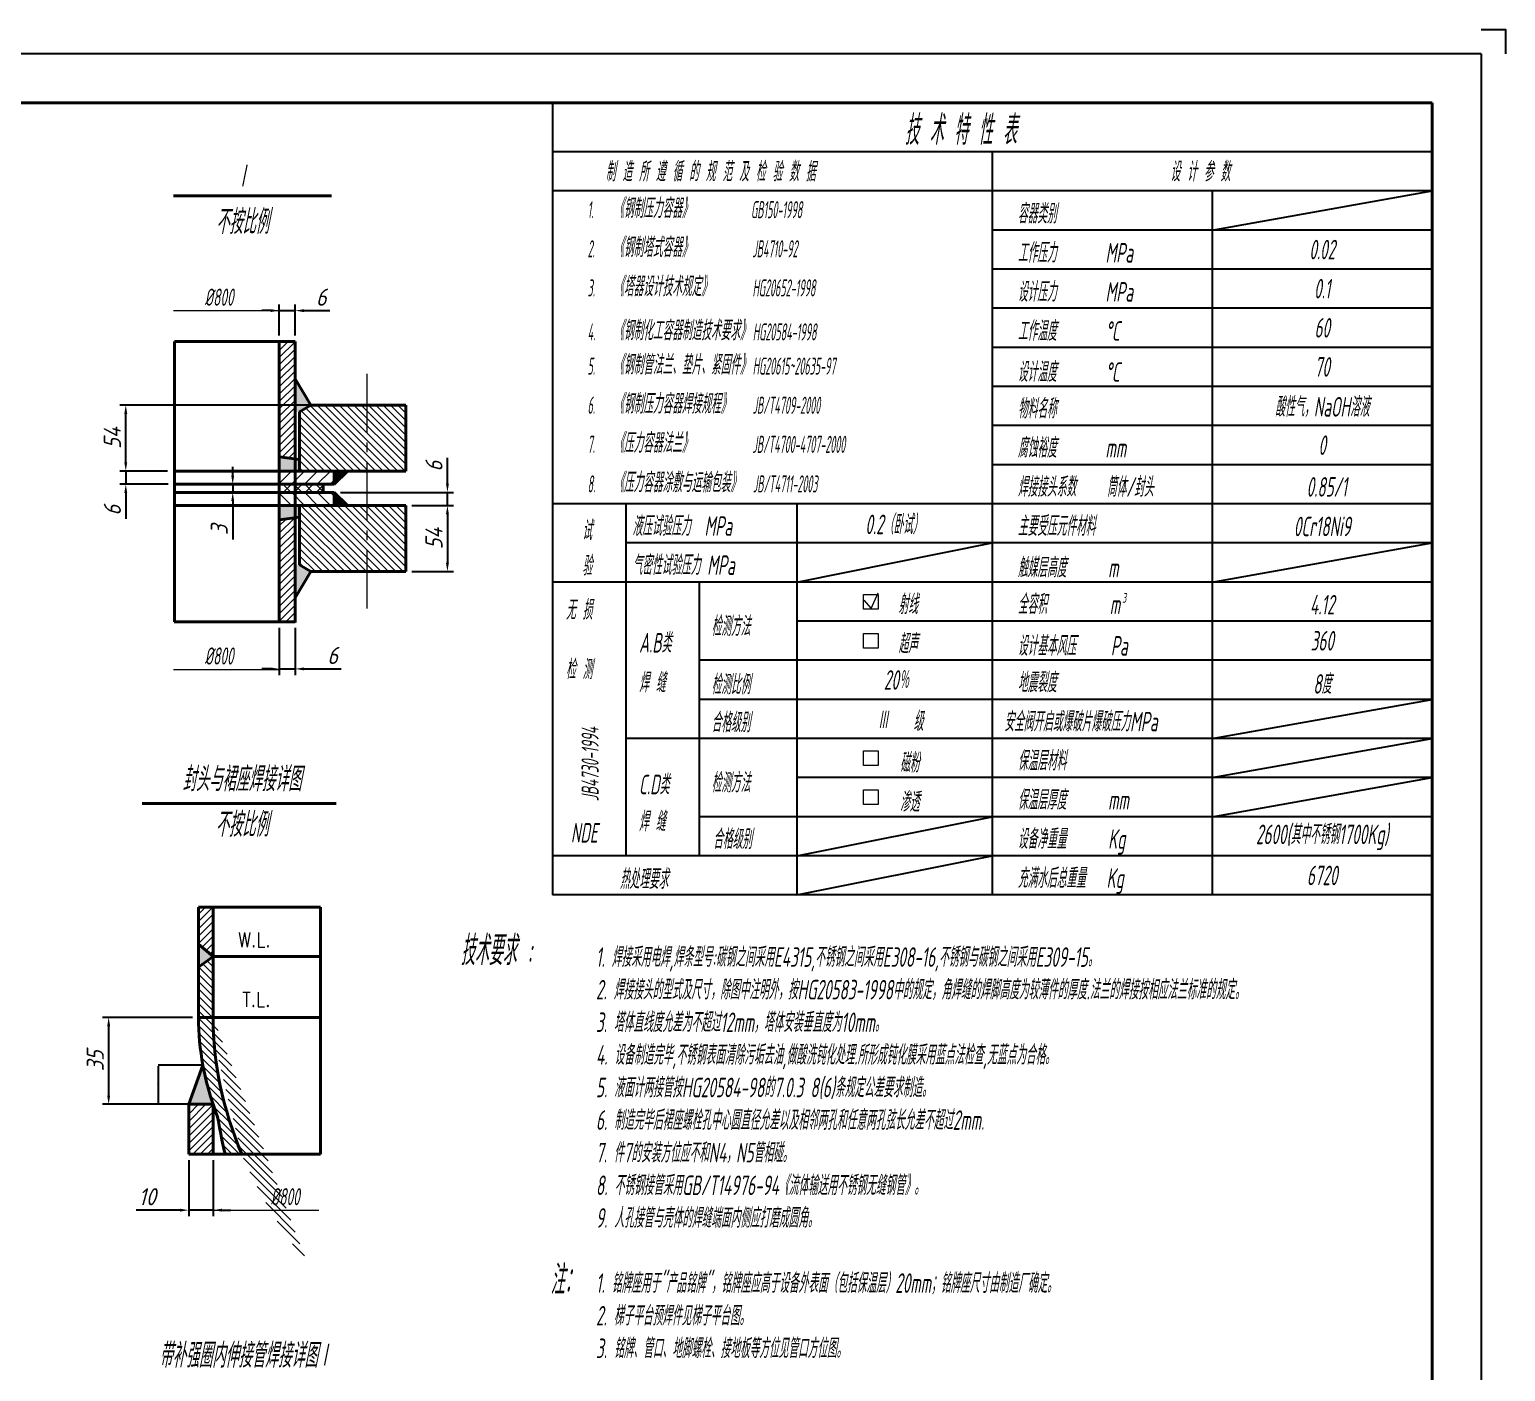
# Model space of a CAD drawing. Header units: millimetres. Extents: x 544 to 9604, y 545 to 13245.
# Drawn here: x 5074 to 9604, y 9129 to 13245 of the extents above; entities that cross this region are included whole.
import ezdxf
from ezdxf.enums import TextEntityAlignment as Align

# ---------------------------------------------------------------- set-up
doc = ezdxf.new("R2010")
doc.units = ezdxf.units.MM
doc.header["$LTSCALE"] = 15
doc.header["$PDMODE"] = 3
doc.header["$PDSIZE"] = 5
doc.linetypes.add('CENTER3', pattern=[18, 12, -2, 2, -2])
for name, color, linetype, lineweight in [('中心线', 1, 'CENTER3', 13), ('文字', 2, 'Continuous', 13), ('标注线', 3, 'Continuous', 13), ('细实线', 4, 'Continuous', 13), ('轮廓线', 7, 'Continuous', 40)]:
    doc.layers.add(name, color=color, linetype=linetype, lineweight=lineweight)
doc.styles.add('HZ2', font='gbeitc.shx', dxfattribs={"width": 0.66, "bigfont": 'gbcbig.shx'})
doc.styles.add('SBHZ', font='ROMANS.shx', dxfattribs={"width": 0.66, "bigfont": 'SBTXT.shx'})
doc.styles.add('工程字', font='gbeitc.shx', dxfattribs={"bigfont": 'gbcbig.shx'})
doc.dimstyles.new('15', dxfattribs={"dimtxt": 3.5, "dimasz": 3, "dimexe": 1, "dimexo": 0, "dimgap": 1, "dimtad": 1, "dimdec": 0, "dimlfac": 15, "dimdsep": 46, "dimtxsty": 'HZ2', "dimcen": 0, "dimadec": 0, "dimazin": 0, "dimtfac": 1, "dimtdec": 0, "dimtmove": 0, "dimatfit": 3, "dimfxl": 0, "dimarcsym": 0})
doc.dimstyles.new('工程标注', dxfattribs={"dimscale": 15, "dimtxt": 3.5, "dimasz": 1.8, "dimexe": 1.25, "dimexo": 1.25, "dimgap": 1, "dimtad": 1, "dimdsep": 46, "dimtxsty": '工程字', "dimcen": 2.5, "dimadec": 0, "dimazin": 0, "dimtfac": 1, "dimtmove": 0, "dimatfit": 3, "dimfxl": 0, "dimarcsym": 0})

# ---------------------------------------------------------------- blocks, each defined once
blk = doc.blocks.new('*D140')
at = {"layer": 'Defpoints', "color": 0}
for p in [(5316.7, 10214.7), (5592.4, 10214.7), (5562.4, 9948.3)]:
    blk.add_point(p, dxfattribs=at)
at = {"layer": '标注线', "color": 0, "lineweight": -2}
for p, q in [((5573.6, 10214.7), (5298, 10214.7)), ((5316.7, 9975.3), (5316.7, 10187.7)), ((5543.6, 9948.3), (5298, 9948.3))]:
    blk.add_line(p, q, dxfattribs=at)
at = {"layer": '标注线', "color": 0}
for points in [[(5312.2, 10187.7), (5321.2, 10187.7), (5316.7, 10214.7)], [(5312.2, 9975.3), (5321.2, 9975.3), (5316.7, 9948.3)]]:
    blk.add_solid(points, dxfattribs=at)
at = {"layer": '标注线', "color": 0, "insert": (5275.5, 10081.5), "char_height": 52.5, "attachment_point": 5, "rotation": 90, "style": '工程字'}
blk.add_mtext('35', dxfattribs=at)
blk = doc.blocks.new('*D141')
at = {"layer": 'Defpoints', "color": 0}
for p in [(5562.4, 9795.4), (5637.4, 9795.4), (5637.4, 9623.6)]:
    blk.add_point(p, dxfattribs=at)
at = {"layer": '标注线', "color": 0, "lineweight": -2}
for p, q in [((5562.4, 9776.7), (5562.4, 9604.8)), ((5637.4, 9776.7), (5637.4, 9604.8)), ((5535.4, 9623.6), (5401.2, 9623.6)), ((5637.4, 9623.6), (5562.4, 9623.6)), ((5664.4, 9623.6), (5691.4, 9623.6))]:
    blk.add_line(p, q, dxfattribs=at)
at = {"layer": '标注线', "color": 0}
for points in [[(5535.4, 9628.1), (5535.4, 9619.1), (5562.4, 9623.6)], [(5664.4, 9628.1), (5664.4, 9619.1), (5637.4, 9623.6)]]:
    blk.add_solid(points, dxfattribs=at)
at = {"layer": '标注线', "color": 0, "insert": (5434.8, 9664.8), "char_height": 52.5, "attachment_point": 5, "style": '工程字'}
blk.add_mtext('10', dxfattribs=at)
blk = doc.blocks.new('*D142')
at = {"layer": 'Defpoints', "color": 0}
for p in [(5469.8, 10068.3), (5605.9, 10068.3), (5562.4, 9948.3)]:
    blk.add_point(p, dxfattribs=at)
at = {"layer": '轮廓线', "color": 0, "lineweight": -2}
for p, q in [((5605.9, 10068.3), (5468.8, 10068.3)), ((5469.8, 9951.3), (5469.8, 10065.3)), ((5562.4, 9948.3), (5468.8, 9948.3))]:
    blk.add_line(p, q, dxfattribs=at)
at = {"layer": '轮廓线', "color": 0}
for points in [[(5469.3, 10065.3), (5470.3, 10065.3), (5469.8, 10068.3)], [(5469.3, 9951.3), (5470.3, 9951.3), (5469.8, 9948.3)]]:
    blk.add_solid(points, dxfattribs=at)
at = {"layer": '轮廓线', "color": 0, "insert": (5467.1, 10008.3), "char_height": 3.5, "attachment_point": 5, "rotation": 90, "style": 'HZ2'}
blk.add_mtext('16', dxfattribs=at)
blk = doc.blocks.new('*D144')
at = {"layer": 'Defpoints', "color": 0}
for p in [(5889.1, 12383.1), (5840.4, 12288.5), (5889.1, 12288.5)]:
    blk.add_point(p, dxfattribs=at)
at = {"layer": '标注线', "color": 0, "lineweight": -2}
for p, q in [((5813.4, 12383.1), (5786.4, 12383.1)), ((5840.4, 12307.2), (5840.4, 12401.9)), ((5840.4, 12383.1), (5889.1, 12383.1)), ((5889.1, 12307.2), (5889.1, 12401.9)), ((5916.1, 12383.1), (5995, 12383.1))]:
    blk.add_line(p, q, dxfattribs=at)
at = {"layer": '标注线', "color": 0}
for points in [[(5813.4, 12387.6), (5813.4, 12378.6), (5840.4, 12383.1)], [(5916.1, 12387.6), (5916.1, 12378.6), (5889.1, 12383.1)]]:
    blk.add_solid(points, dxfattribs=at)
at = {"layer": '标注线', "color": 0, "insert": (5969, 12424.4), "char_height": 52.5, "attachment_point": 5, "style": '工程字'}
blk.add_mtext('6', dxfattribs=at)
blk = doc.blocks.new('*D145')
at = {"layer": 'Defpoints', "color": 0}
for p in [(5840.4, 11428.5), (5889.1, 11428.5), (5889.1, 11283.9)]:
    blk.add_point(p, dxfattribs=at)
at = {"layer": '标注线', "color": 0, "lineweight": -2}
for p, q in [((5840.4, 11409.8), (5840.4, 11265.2)), ((5889.1, 11409.8), (5889.1, 11265.2)), ((5813.4, 11283.9), (5786.4, 11283.9)), ((5840.4, 11283.9), (5889.1, 11283.9)), ((5916.1, 11283.9), (6029.8, 11283.9))]:
    blk.add_line(p, q, dxfattribs=at)
at = {"layer": '标注线', "color": 0}
for points in [[(5813.4, 11288.4), (5813.4, 11279.4), (5840.4, 11283.9)], [(5916.1, 11288.4), (5916.1, 11279.4), (5889.1, 11283.9)]]:
    blk.add_solid(points, dxfattribs=at)
at = {"layer": '标注线', "color": 0, "insert": (6003.9, 11325.2), "char_height": 52.5, "attachment_point": 5, "style": '工程字'}
blk.add_mtext('6', dxfattribs=at)
blk = doc.blocks.new('*D94')
at = {"layer": 'Defpoints', "color": 0}
for p in [(5369.2, 12093.3), (5967.2, 12093.3), (5515.7, 11890.8)]:
    blk.add_point(p, dxfattribs=at)
at = {"layer": '标注线', "color": 0, "lineweight": -2}
for p, q in [((5948.4, 12093.3), (5350.5, 12093.3)), ((5369.2, 11917.8), (5369.2, 12066.3)), ((5497, 11890.8), (5350.5, 11890.8))]:
    blk.add_line(p, q, dxfattribs=at)
at = {"layer": '标注线', "color": 0}
for points in [[(5364.7, 12066.3), (5373.7, 12066.3), (5369.2, 12093.3)], [(5364.7, 11917.8), (5373.7, 11917.8), (5369.2, 11890.8)]]:
    blk.add_solid(points, dxfattribs=at)
at = {"layer": '标注线', "color": 0, "insert": (5328, 11992.1), "char_height": 52.5, "attachment_point": 5, "rotation": 90, "style": '工程字'}
blk.add_mtext('54', dxfattribs=at)
blk = doc.blocks.new('*D146')
at = {"layer": 'Defpoints', "color": 0}
for p in [(5371.8, 11890.8), (5369.2, 11850.3), (5518.3, 11850.3)]:
    blk.add_point(p, dxfattribs=at)
at = {"layer": '标注线', "color": 0, "lineweight": -2}
for p, q in [((5369.2, 11917.8), (5369.2, 11944.8)), ((5353.1, 11890.8), (5350.5, 11890.8)), ((5369.2, 11890.8), (5369.2, 11850.3)), ((5499.6, 11850.3), (5350.5, 11850.3)), ((5369.2, 11823.3), (5369.2, 11744.5))]:
    blk.add_line(p, q, dxfattribs=at)
at = {"layer": '标注线', "color": 0}
for points in [[(5364.7, 11917.8), (5373.7, 11917.8), (5369.2, 11890.8)], [(5364.7, 11823.3), (5373.7, 11823.3), (5369.2, 11850.3)]]:
    blk.add_solid(points, dxfattribs=at)
at = {"layer": '标注线', "color": 0, "insert": (5328, 11770.4), "char_height": 52.5, "attachment_point": 5, "rotation": 90, "style": '工程字'}
blk.add_mtext('6', dxfattribs=at)
blk = doc.blocks.new('*D95')
at = {"layer": 'Defpoints', "color": 0}
for p in [(5697.4, 11850.3), (5782.2, 11850.3), (5782.2, 11825.6)]:
    blk.add_point(p, dxfattribs=at)
at = {"layer": '标注线', "color": 0, "lineweight": -2}
for p, q in [((5697.4, 11877.3), (5697.4, 11904.3)), ((5763.4, 11850.3), (5678.6, 11850.3)), ((5763.4, 11825.6), (5678.6, 11825.6)), ((5697.4, 11850.3), (5697.4, 11825.6)), ((5697.4, 11798.6), (5697.4, 11681.4))]:
    blk.add_line(p, q, dxfattribs=at)
at = {"layer": '标注线', "color": 0}
for points in [[(5692.9, 11877.3), (5701.9, 11877.3), (5697.4, 11850.3)], [(5692.9, 11798.6), (5701.9, 11798.6), (5697.4, 11825.6)]]:
    blk.add_solid(points, dxfattribs=at)
at = {"layer": '标注线', "color": 0, "insert": (5656.1, 11710.1), "char_height": 52.5, "attachment_point": 5, "rotation": 90, "style": '工程字'}
blk.add_mtext('3', dxfattribs=at)
blk = doc.blocks.new('*D147')
at = {"layer": 'Defpoints', "color": 0}
for p in [(6228.5, 11785.1), (6228.5, 11582.6), (6356.4, 11582.6)]:
    blk.add_point(p, dxfattribs=at)
at = {"layer": '标注线', "color": 0, "lineweight": -2}
for p, q in [((6247.3, 11785.1), (6375.1, 11785.1)), ((6356.4, 11758.1), (6356.4, 11609.6)), ((6247.3, 11582.6), (6375.1, 11582.6))]:
    blk.add_line(p, q, dxfattribs=at)
at = {"layer": '标注线', "color": 0}
for points in [[(6351.9, 11758.1), (6360.9, 11758.1), (6356.4, 11785.1)], [(6351.9, 11609.6), (6360.9, 11609.6), (6356.4, 11582.6)]]:
    blk.add_solid(points, dxfattribs=at)
at = {"layer": '标注线', "color": 0, "insert": (6315.1, 11683.8), "char_height": 52.5, "attachment_point": 5, "rotation": 90, "style": '工程字'}
blk.add_mtext('54', dxfattribs=at)
blk = doc.blocks.new('*D148')
at = {"layer": 'Defpoints', "color": 0}
for p in [(6009.2, 11825.6), (6356.4, 11825.6), (6228.5, 11785.1)]:
    blk.add_point(p, dxfattribs=at)
at = {"layer": '标注线', "color": 0, "lineweight": -2}
for p, q in [((6356.4, 11852.6), (6356.4, 11931.5)), ((6027.9, 11825.6), (6375.1, 11825.6)), ((6356.4, 11785.1), (6356.4, 11825.6)), ((6247.3, 11785.1), (6375.1, 11785.1)), ((6356.4, 11758.1), (6356.4, 11731.1))]:
    blk.add_line(p, q, dxfattribs=at)
at = {"layer": '标注线', "color": 0}
for points in [[(6351.9, 11852.6), (6360.9, 11852.6), (6356.4, 11825.6)], [(6351.9, 11758.1), (6360.9, 11758.1), (6356.4, 11785.1)]]:
    blk.add_solid(points, dxfattribs=at)
at = {"layer": '标注线', "color": 0, "insert": (6315.1, 11905.5), "char_height": 52.5, "attachment_point": 5, "rotation": 90, "style": '工程字'}
blk.add_mtext('6', dxfattribs=at)

msp = doc.modelspace()

# ---------------------------------------------------------------- hatches: boundary and pattern name
at = {"layer": '细实线'}
h = msp.add_hatch(dxfattribs=at)
h.set_pattern_fill('ANSI31', color=256, scale=5, style=0)
h.paths.add_polyline_path([(5889.083, 11747.78), (5840.405, 11741.811), (5840.405, 11428.503), (5889.083, 11428.503)])
h.paths.add_polyline_path([(5889.083, 12288.478), (5840.405, 12288.478), (5840.405, 12093.347), (5840.405, 11934.133), (5889.083, 11928.164)])
for points in [[(5889.083, 12174.347), (5937.472, 12093.347), (5902.583, 12073.097), (5889.083, 12073.097)], [(5902.583, 11926.508), (5840.405, 11934.133), (5840.405, 11890.847), (5902.583, 11890.847)], [(6009.155, 11890.847), (6009.155, 11850.347), (6049.655, 11890.847)], [(6049.655, 11785.097), (6009.155, 11825.597), (6009.155, 11785.097)], [(5902.583, 11749.435), (5840.405, 11741.811), (5840.405, 11785.097), (5902.583, 11785.097)], [(5889.083, 11501.597), (5937.472, 11582.597), (5902.583, 11602.847), (5889.083, 11602.847)], [(5592.384, 10369.481), (5637.384, 10402.163), (5592.384, 10439.224)]]:
    msp.add_hatch(color=256, dxfattribs=at).paths.add_polyline_path(points)
h = msp.add_hatch(dxfattribs=at)
h.set_pattern_fill('ANSI31', color=256, scale=5, angle=90, style=0)
h.paths.add_polyline_path([(6110.405, 12093.347), (5937.472, 12093.347), (5902.583, 12073.097), (5902.583, 11890.847), (6110.405, 11890.847)])
h.paths.add_polyline_path([(6228.53, 12093.347), (6110.405, 12093.347), (6110.405, 11890.847), (6228.53, 11890.847)])
h.paths.add_polyline_path([(6228.53, 11785.097), (6110.405, 11785.097), (6110.405, 11582.597), (6228.53, 11582.597)])
h.paths.add_polyline_path([(6110.405, 11785.097), (5902.583, 11785.097), (5902.583, 11602.847), (5937.472, 11582.597), (6110.405, 11582.597)])
h = msp.add_hatch(dxfattribs=at)
h.set_pattern_fill('ANSI31', color=256, scale=225, style=0)
h.set_pattern_definition([(45, (-212854.945, 242811.275), (-19.8873782, 19.8873782), [])])
h.paths.add_polyline_path([(5840.405, 11890.847), (5840.405, 11850.347), (5975.405, 11850.347), (6009.155, 11850.347), (6009.155, 11890.847)])
h = msp.add_hatch(dxfattribs=at)
h.set_pattern_fill('ANSI37', color=256, scale=7.5, style=0)
h.set_pattern_definition([(45, (-4154.103, -235.333), (-16.83798, 16.83798), []), (135, (-4154.103, -235.333), (-16.83798, -16.83798), [])])
h.paths.add_polyline_path([(5889.083, 11850.347), (5840.405, 11850.347), (5840.405, 11825.597), (5889.083, 11825.597)])
h.paths.add_polyline_path([(5975.405, 11850.347), (5889.083, 11850.347), (5889.083, 11825.597), (5975.405, 11825.597)])
h = msp.add_hatch(dxfattribs=at)
h.set_pattern_fill('ANSI31', color=256, scale=225, style=0)
h.set_pattern_definition([(315, (-212854.945, -219135.205), (-19.8873782, -19.8873782), [])])
h.paths.add_polyline_path([(6009.155, 11785.223), (5840.405, 11785.223), (5840.405, 11825.723), (5975.405, 11825.723), (6009.155, 11825.723)])
h = msp.add_hatch(dxfattribs=at)
h.set_pattern_fill('ANSI31', color=256, scale=5, style=0)
h.paths.add_polyline_path([(5637.384, 10553.518), (5592.384, 10553.518), (5592.384, 10439.224), (5637.384, 10402.163)])
h = msp.add_hatch(dxfattribs=at)
h.set_pattern_fill('ANSI31', color=256, scale=5, angle=90, style=0)
h.paths.add_polyline_path([(5637.384, 10402.163), (5592.384, 10369.481), (5592.384, 10214.663), (5637.384, 10214.663)])
h = msp.add_hatch(dxfattribs=at)
h.set_pattern_fill('ANSI31', color=256, scale=5, angle=90, style=0)
edge = h.paths.add_edge_path()
edge.add_ellipse((8658.337, 10009.657), major_axis=(-3016.196, 299.712), ratio=0.56548295, start_angle=3.16765, end_angle=17.072452, ccw=False)
edge.add_line((5637.384, 10214.663), (5592.384, 10214.663))
edge.add_spline(control_points=[(5592.384, 10214.663), (5592.384, 10165.324), (5596.986, 10115.987), (5615.292, 10017.946), (5628.996, 9969.244), (5655.577, 9898.685), (5664.996, 9817.597), (5675.359, 9795.429)], knot_values=[6.28318531, 6.28318531, 6.28318531, 6.28318531, 6.37627786, 6.37627786, 6.46937042, 6.46937042, 6.51280293, 6.51280293, 6.51280293, 6.51280293], degree=3, periodic=0)
edge.add_line((5675.359, 9795.429), (5725.295, 9795.429))
h = msp.add_hatch(color=256, dxfattribs=at)
edge = h.paths.add_edge_path()
edge.add_spline(control_points=[(5637.384, 9948.28), (5624.013, 9987.534), (5613.575, 10027.145), (5606.057, 10067.404), (5605.976, 10067.842), (5605.895, 10068.28)], knot_values=[6.37544661, 6.37544661, 6.37544661, 6.37544661, 6.45106868, 6.45106868, 6.45189994, 6.45189994, 6.45189994, 6.45189994], degree=3, periodic=0)
edge.add_line((5605.895, 10068.28), (5562.384, 9948.28))
edge.add_line((5562.384, 9948.28), (5637.384, 9948.28))
h = msp.add_hatch(dxfattribs=at)
h.set_pattern_fill('ANSI31', color=256, scale=5, style=0)
h.paths.add_polyline_path([(5562.384, 9795.429), (5637.384, 9795.429), (5637.384, 9948.28), (5562.384, 9948.28)])

# ---------------------------------------------------------------- linework, layer by layer
for p, q in [((9528.774, 13170.427), (618.774, 13170.427)), ((9528.774, 13170.427), (9528.774, 619.828)), ((6678.774, 13020.427), (6678.774, 10590.427)), ((9378.774, 10830.427), (9378.774, 13020.427)), ((9378.774, 12870.427), (6678.774, 12870.427)), ((8028.774, 12870.427), (8028.774, 10590.427)), ((9378.774, 12750.427), (6678.774, 12750.427)), ((8703.774, 12750.427), (8703.774, 10590.427)), ((8703.774, 12630.427), (9378.774, 12750.427)), ((9378.774, 12630.427), (8028.774, 12630.427)), ((9378.774, 12510.427), (8028.774, 12510.427)), ((9378.774, 12390.427), (8028.774, 12390.427)), ((9378.774, 12270.427), (8028.774, 12270.427)), ((9378.774, 12150.427), (8028.774, 12150.427)), ((9378.774, 12030.427), (8028.774, 12030.427)), ((9378.774, 11910.427), (8028.774, 11910.427)), ((8028.774, 11790.427), (6678.774, 11790.427)), ((6903.774, 11790.427), (6903.774, 10710.427)), ((7428.774, 11790.427), (7428.774, 10590.427)), ((9378.774, 11790.427), (8028.774, 11790.427)), ((7428.774, 11670.427), (6903.774, 11670.427)), ((9378.774, 11670.427), (7428.774, 11670.427)), ((7428.774, 11550.427), (8028.774, 11670.427)), ((8703.774, 11550.427), (9378.774, 11670.427)), ((9378.774, 11550.427), (6678.774, 11550.427)), ((9378.774, 11430.427), (7428.774, 11430.427)), ((9378.774, 11310.427), (7128.774, 11310.427)), ((9378.774, 11190.427), (7128.774, 11190.427)), ((8703.774, 11070.427), (9378.774, 11190.427)), ((9378.774, 11070.427), (6903.774, 11070.427)), ((8703.774, 10950.427), (9378.774, 11070.427)), ((9378.774, 10950.427), (7428.774, 10950.427)), ((8703.774, 10830.427), (9378.774, 10950.427)), ((9378.774, 10830.427), (7128.774, 10830.427)), ((7428.774, 10710.427), (8028.774, 10830.427)), ((9378.774, 10710.427), (6678.774, 10710.427)), ((7428.774, 10590.427), (8028.774, 10710.427)), ((9378.774, 10590.427), (6678.774, 10590.427))]:
    msp.add_line(p, q)
for points in [[(9528.774, 13245.427), (9603.774, 13245.427), (9603.774, 13170.427)], [(7128.774, 11550.427), (7128.774, 10710.427)]]:
    msp.add_lwpolyline(points)
at = {"const_width": 4.5}
msp.add_lwpolyline([(9378.774, 13020.427), (6678.774, 13020.427)], dxfattribs=at)
msp.add_lwpolyline([(9378.774, 13020.427), (6678.774, 13020.427)], dxfattribs=at)
at = {"layer": '中心线'}
msp.add_line((6110.405, 11468.853), (6110.405, 12208.245), dxfattribs=at)
at = {"layer": '文字'}
for points in [[(7678.626, 11512.752), (7678.626, 11467.752), (7633.626, 11467.752), (7633.626, 11512.752)], [(7678.626, 11392.752), (7678.626, 11347.752), (7633.626, 11347.752), (7633.626, 11392.752)], [(7678.626, 11032.752), (7678.626, 10987.752), (7633.626, 10987.752), (7633.626, 11032.752)], [(7678.626, 10912.752), (7678.626, 10867.752), (7633.626, 10867.752), (7633.626, 10912.752)]]:
    msp.add_lwpolyline(points, close=True, dxfattribs=at)
msp.add_lwpolyline([(7634.649, 11495.257), (7657.426, 11469.501), (7678.804, 11517.22)], dxfattribs=at)
at = {"layer": '标注线'}
for p, q in [((5516.14, 12383.124), (5840.405, 12383.124)), ((5516.14, 11282.348), (5840.405, 11282.348)), ((5637.384, 9623.584), (5961.65, 9623.584))]:
    msp.add_line(p, q, dxfattribs=at)
at = {"layer": '轮廓线'}
for p, q in [((993.774, 13020.427), (9378.774, 13020.427)), ((9378.774, 13020.427), (9378.774, 769.828)), ((5516.141, 12735.267), (6000.506, 12735.267)), ((5518.328, 11428.503), (5518.328, 12288.478)), ((5889.083, 12288.478), (5518.328, 12288.478)), ((5840.405, 12093.347), (5840.405, 12288.478)), ((5889.083, 11928.164), (5889.083, 12288.478)), ((5937.472, 12093.347), (5889.083, 12174.347)), ((5840.405, 12093.347), (5840.405, 11798.597)), ((5902.583, 12073.097), (5937.472, 12093.347)), ((5902.583, 11890.847), (5902.583, 12073.097)), ((5937.472, 12093.347), (6228.53, 12093.347)), ((6228.53, 12093.347), (6228.53, 11890.847)), ((5840.405, 11934.133), (5902.583, 11926.508)), ((5889.083, 11928.164), (5889.083, 11426.694)), ((6228.53, 11890.847), (5518.328, 11890.847)), ((6009.155, 11850.347), (6049.655, 11890.847)), ((6009.155, 11890.847), (6009.155, 11850.347)), ((5975.405, 11850.347), (5518.328, 11850.347)), ((5975.405, 11850.347), (5518.328, 11850.347)), ((5975.405, 11825.597), (5518.328, 11825.597)), ((5840.405, 11428.503), (5840.405, 11850.347)), ((6009.155, 11850.347), (5975.405, 11850.347)), ((5975.405, 11850.347), (5975.405, 11825.597)), ((6009.155, 11850.347), (5975.405, 11850.347)), ((5975.405, 11825.597), (6009.155, 11825.597)), ((6009.155, 11825.597), (6049.655, 11785.097)), ((6009.155, 11785.097), (6009.155, 11825.597)), ((6228.53, 11785.097), (5518.328, 11785.097)), ((6228.53, 11785.097), (5518.328, 11785.097)), ((5902.583, 11785.097), (5902.583, 11602.847)), ((6228.53, 11582.597), (6228.53, 11785.097)), ((6228.53, 11582.597), (6228.53, 11785.097)), ((5840.405, 11741.811), (5902.583, 11749.435)), ((5889.083, 11747.78), (5889.083, 11428.503)), ((5902.583, 11602.847), (5937.472, 11582.597)), ((5840.405, 11582.597), (5840.405, 11428.503)), ((5840.405, 11582.597), (5840.405, 11428.503)), ((5937.472, 11582.597), (5889.083, 11501.597)), ((5937.472, 11582.597), (6228.53, 11582.597)), ((5969.795, 11582.597), (6228.53, 11582.597)), ((5889.083, 11428.503), (5517.626, 11428.503)), ((5419.837, 10870.942), (6014.847, 10870.942)), ((5592.384, 10553.518), (5966.436, 10553.518)), ((5592.384, 10214.663), (5592.384, 10553.518)), ((5637.384, 10214.663), (5637.384, 10553.518)), ((5966.436, 10553.518), (5966.436, 9795.429)), ((5637.384, 10402.163), (5592.384, 10439.224)), ((5637.384, 10402.163), (5592.384, 10369.481)), ((5637.384, 10402.163), (5966.436, 10402.163)), ((5592.384, 10214.663), (5966.436, 10214.663)), ((5605.895, 10068.28), (5562.384, 9948.28)), ((5637.384, 9948.28), (5562.384, 9948.28)), ((5562.384, 9948.28), (5562.384, 9795.429)), ((5637.384, 9948.28), (5637.384, 9795.429)), ((5562.384, 9795.429), (5966.436, 9795.429))]:
    msp.add_line(p, q, dxfattribs=at)
msp.add_ellipse((8658.337, 10009.657), major_axis=(-3016.196, 299.712), ratio=0.56548295, start_param=0.05528593, end_param=0.2979705, dxfattribs=at)
msp.add_open_spline([(5592.384, 10214.663), (5592.384, 10165.324), (5596.986, 10115.987), (5615.292, 10017.946), (5628.996, 9969.244), (5655.577, 9898.685), (5664.996, 9817.597), (5675.359, 9795.429)], degree=3, knots=[6.283185307, 6.283185307, 6.283185307, 6.283185307, 6.376277862, 6.376277862, 6.469370418, 6.469370418, 6.512802934, 6.512802934, 6.512802934, 6.512802934], dxfattribs=at)

# ---------------------------------------------------------------- texts
at = {"layer": '文字'}
for s, height, style, width, p in [('技 术 特 性 表', 90, 'HZ2', 0.66, (7760.604, 12891.882)), ('制 造 所 遵 循 的 规 范 及 检 验 数 据', 60, 'HZ2', 0.66, (6841.915, 12779.432)), ('设 计 参 数', 60, 'HZ2', 0.66, (8575.189, 12779.447)), ('《钢制压力容器》', 60, 'HZ2', 0.66, (6867.741, 12667.137)), ('容器类别', 60, 'HZ2', 0.66, (8106.911, 12650.585)), ('《钢制塔式容器》', 60, 'HZ2', 0.66, (6867.741, 12547.137)), ('工作压力       MPa', 60, 'HZ2', 0.66, (8106.911, 12530.585)), ('《塔器设计技术规定》', 60, 'HZ2', 0.66, (6867.741, 12427.137)), ('设计压力       MPa    ', 60, 'HZ2', 0.66, (8106.911, 12410.585)), ('《钢制化工容器制造技术要求》', 60, 'HZ2', 0.66, (6867.741, 12292.137)), ('工作温度       °C', 60, 'HZ2', 0.66, (8106.911, 12290.585)), ('《钢制管法兰、垫片、紧固件》', 60, 'HZ2', 0.66, (6867.741, 12187.137)), ('设计温度       °C', 60, 'HZ2', 0.66, (8106.911, 12164.79)), ('《钢制压力容器焊接规程》', 60, 'HZ2', 0.66, (6867.741, 12067.137)), ('物料名称', 60, 'HZ2', 0.66, (8106.911, 12052.28)), ('《压力容器法兰》', 60, 'HZ2', 0.66, (6867.741, 11947.137)), ('腐蚀裕度       mm', 60, 'HZ2', 0.66, (8106.911, 11932.28)), ('《压力容器涂敷与运输包装》', 60, 'HZ2', 0.66, (6867.741, 11825.813)), ('焊接接头系数 ', 60, 'HZ2', 0.66, (8106.911, 11812.28)), (' 筒体/封头', 60, 'HZ2', 0.66, (8358.672, 11812.28)), ('0.85/1', 60, 'HZ2', 0.66, (8993.191, 11812.28)), ('试', 60, 'HZ2', 0.66, (6769.985, 11678.57)), ('液压试验压力  MPa', 60, 'HZ2', 0.66, (6924.222, 11692.25)), ('主要受压元件材料', 60, 'HZ2', 0.66, (8106.911, 11692.28)), ('验', 60, 'HZ2', 0.66, (6769.985, 11570.36)), ('气密性试验压力 MPa', 60, 'HZ2', 0.66, (6924.222, 11572.25)), ('触媒层高度      m', 60, 'HZ2', 0.66, (8106.911, 11564.79)), ('射线', 60, 'HZ2', 0.66, (7740.542, 11452.296)), ('全容积         m', 60, 'HZ2', 0.66, (8106.911, 11452.28)), ('               3', 30, 'HZ2', 0.66, (8252.266, 11486.903)), ('无 损', 60, 'HZ2', 0.66, (6719.941, 11435.169)), ('检测方法', 60, 'HZ2', 0.66, (7166.774, 11384.937)), ('A.B类', 60, 'HZ2', 0.66, (6944.658, 11334.274)), ('超声', 60, 'HZ2', 0.66, (7740.542, 11331.339)), ('设计基本风压     Pa', 60, 'HZ2', 0.66, (8106.911, 11324.79)), ('检 测', 60, 'HZ2', 0.66, (6719.941, 11252.473)), ('焊 缝', 60, 'HZ2', 0.66, (6944.658, 11212.067)), ('检测比例', 60, 'HZ2', 0.66, (7166.774, 11205.92)), ('地震裂度', 60, 'HZ2', 0.66, (8106.911, 11212.28)), ('合格级别', 60, 'HZ2', 0.66, (7166.774, 11089.802)), ('级', 60, 'HZ2', 0.66, (7786.825, 11093.446)), ('安全阀开启或爆破片爆破压力MPa', 60, 'HZ2', 0.66, (8065.292, 11092.28)), ('磁粉', 60, 'HZ2', 0.66, (7745.383, 10965.761)), ('保温层材料', 60, 'HZ2', 0.66, (8106.911, 10972.28)), ('C.D类', 60, 'HZ2', 0.66, (6944.155, 10899.365)), ('检测方法', 60, 'HZ2', 0.66, (7166.774, 10904.937)), ('保温层厚度      mm', 60, 'HZ2', 0.66, (8106.911, 10852.28)), ('渗透', 60, 'HZ2', 0.66, (7745.383, 10845.878)), ('焊 缝', 60, 'HZ2', 0.66, (6944.155, 10786.113)), ('NDE', 60, 'HZ2', 0.66, (6735.26, 10751.065)), ('合格级别', 60, 'HZ2', 0.66, (7171.616, 10731.769)), ('设备净重量      Kg', 60, 'HZ2', 0.66, (8106.911, 10732.28)), ('热处理要求', 60, 'HZ2', 0.66, (6885.489, 10609.047)), ('充满水后总重量   Kg', 60, 'HZ2', 0.66, (8106.911, 10612.28)), ('W.L.', 45, 'SBHZ', 0.85, (5713.811, 10430.816)), ('T.L.', 45, 'SBHZ', 0.85, (5726.471, 10247.739)), ('注：', 90, 'HZ2', 0.66, (6672.56, 9365.163)), ('带补强圈内伸接管焊接详图Ⅰ', 75, 'HZ2', 0.75, (5471.616, 9140.668))]:
    msp.add_text(s, height=height, dxfattribs=dict(at, style=style, width=width)).set_placement(p)
at = {"layer": '文字', "style": 'HZ2', "width": 0.75}
for s, p in [('Ⅰ', (5726.879, 12757.689)), ('不按比例', (5726.879, 12618.197)), ('封头与裙座焊接详图', (5725.581, 10908.689)), ('不按比例', (5725.581, 10769.197))]:
    msp.add_text(s, height=75, dxfattribs=at).set_placement(p, align=Align.CENTER)
at = {"layer": '文字', "style": 'HZ2', "oblique": 0.6, "width": 0.5}
for s, p in [('1.                                  GB150-1998', (6786.441, 12666.582)), ('2.                                  JB4710-92', (6786.441, 12546.582)), ('3.                                  HG20652-1998', (6786.441, 12426.582)), ('4.                                  HG20584-1998', (6786.441, 12291.582)), ('5.                                  HG20615~20635-97', (6786.441, 12186.582)), ('6.                                  JB/T4709-2000', (6786.441, 12066.582)), ('7.                                  JB/T4700-4707-2000', (6786.441, 11946.582)), ('8.                                  JB/T4711-2003', (6786.441, 11825.258))]:
    msp.add_text(s, height=52.5, dxfattribs=at).set_placement(p)
at = {"layer": '文字', "style": 'HZ2', "width": 0.66}
for s, p in [('0.02', (9041.274, 12570.427)), ('0.1', (9041.274, 12450.427)), ('60', (9041.274, 12330.427)), ('70', (9041.274, 12210.427)), ('酸性气，NaOH溶液', (9041.274, 12090.427)), ('0', (9041.274, 11970.427)), ('0.2（卧试）', (7726.452, 11730.427)), ('0Cr18Ni9', (9041.274, 11721.157)), ('4.12', (9041.274, 11481.157)), ('360', (9041.274, 11370.427)), (' 20％ ', (7733.775, 11250.427)), ('8度', (9041.274, 11241.157)), ('Ⅲ', (7692.638, 11127.112)), ('2600(其中不锈钢1700Kg)', (9041.274, 10770.427)), ('6720', (9041.274, 10650.427))]:
    msp.add_text(s, height=60, dxfattribs=at).set_placement(p, align=Align.MIDDLE)
msp.add_text('JB4730-1994', height=52.5, rotation=90, dxfattribs=at).set_placement((6820.531, 10878.316))
at = {"layer": '文字', "attachment_point": 1, "style": 'HZ2'}
for s, insert, char_height, width in [('技术要求 :\\P ', (6397.08, 10465.37), 90, 2250), ('1. 焊接采用电焊,焊条型号:碳钢之间采用E4315,不锈钢之间采用E308-16,不锈钢与碳钢之间采用E309-15。 \\P2. 焊接接头的型式及尺寸，除图中注明外，按HG20583-1998中的规定，角焊缝的焊脚高度为较薄件的厚度.法兰的焊接按相应法兰标准的规定。\\P3. 塔体直线度允差为不超过12mm，塔体安装垂直度为10mm。\\P4. 设备制造完毕,不锈钢表面清除污垢去油,做酸洗钝化处理.所形成钝化膜采用蓝点法检查,无蓝点为合格。\\P5. 液面计两接管按HG20584-98的7.0.3 8(6)条规定公差要求制造。\\P6. 制造完毕后裙座螺栓孔中心圆直径允差以及相邻两孔和任意两孔弦长允差不超过2mm.\\P7. 件7的安装方位应不和N4，N5管相碰。\\P8. 不锈钢接管采用GB/T14976-94《流体输送用不锈钢无缝钢管》。\\P9. 人孔接管与壳体的焊缝端面内侧应打磨成圆角。\\P\\P1. 铭牌座用于"产品铭牌"，铭牌座应高于设备外表面（包括保温层）20mm；铭牌座尺寸由制造厂确定。\\P2. 梯子平台预焊件见梯子平台图。\\P3. 铭牌、管口、地脚螺栓、接地板等方位见管口方位图。  \\P  ', (6812.177, 10430.007), 60, 2400)]:
    msp.add_mtext(s, dxfattribs=dict(at, insert=insert, char_height=char_height, width=width))
at = {"layer": '标注线', "char_height": 52.5, "attachment_point": 5, "style": 'HZ2'}
for insert in [(5655.796, 12424.374), (5655.796, 11323.598), (5858.831, 9664.834)]:
    msp.add_mtext('%%c800', dxfattribs=dict(at, insert=insert))

# ---------------------------------------------------------------- dimensions: what is measured, and where the dimension line sits
at = {"layer": '标注线'}
dim = msp.add_linear_dim(base=(5889.083, 12383.124), p1=(5840.405, 12288.478), p2=(5889.083, 12288.478), text='6', dimstyle='工程标注', dxfattribs=at)
dim.commit()
dim.dimension.update_dxf_attribs({"geometry": '*D144', "text_midpoint": (5969.02, 12424.374)})
for base, p1, p2, angle, text, picture, middle in [((5369.212, 12093.347), (5515.721, 11890.847), (5967.187, 12093.347), 270, '54', '*D94', (5327.962, 11992.097)), ((5369.212, 11850.347), (5371.82, 11890.847), (5518.328, 11850.347), 270, '6', '*D146', (5327.962, 11770.409)), ((6356.363, 11825.597), (6228.53, 11785.097), (6009.155, 11825.597), 270, '6', '*D148', (6315.113, 11905.534)), ((6356.363, 11582.597), (6228.53, 11785.097), (6228.53, 11582.597), 270, '54', '*D147', (6315.113, 11683.847)), ((5316.706, 10214.663), (5562.384, 9948.28), (5592.384, 10214.663), 90, '35', '*D140', (5275.456, 10081.472))]:
    dim = msp.add_linear_dim(base=base, p1=p1, p2=p2, angle=angle, text=text, dimstyle='工程标注', dxfattribs=at)
    dim.commit()
    dim.dimension.update_dxf_attribs({"geometry": picture, "text_midpoint": middle})
dim = msp.add_linear_dim(base=(5697.35, 11850.347), p1=(5782.167, 11825.597), p2=(5782.167, 11850.347), angle=90, text='3', dimstyle='工程标注', dxfattribs=at)
dim.commit()
dim.dimension.update_dxf_attribs({"geometry": '*D95', "text_midpoint": (5697.35, 11710.051), "dimtype": 160})
for base, p1, p2, text, picture, middle in [((5889.083, 11283.942), (5840.405, 11428.503), (5889.083, 11428.503), '6', '*D145', (6003.875, 11283.942)), ((5637.384, 9623.584), (5562.384, 9795.429), (5637.384, 9795.429), '10', '*D141', (5434.787, 9623.584))]:
    dim = msp.add_linear_dim(base=base, p1=p1, p2=p2, text=text, dimstyle='工程标注', dxfattribs=at)
    dim.commit()
    dim.dimension.update_dxf_attribs({"geometry": picture, "text_midpoint": middle, "dimtype": 160})
at = {"layer": '轮廓线'}
dim = msp.add_linear_dim(base=(5469.826, 10068.28), p1=(5562.384, 9948.28), p2=(5605.895, 10068.28), angle=90, text='16', dimstyle='15', dxfattribs=at)
dim.commit()
dim.dimension.update_dxf_attribs({"geometry": '*D142', "text_midpoint": (5467.076, 10008.28)})

doc.saveas('drawing.dxf')
